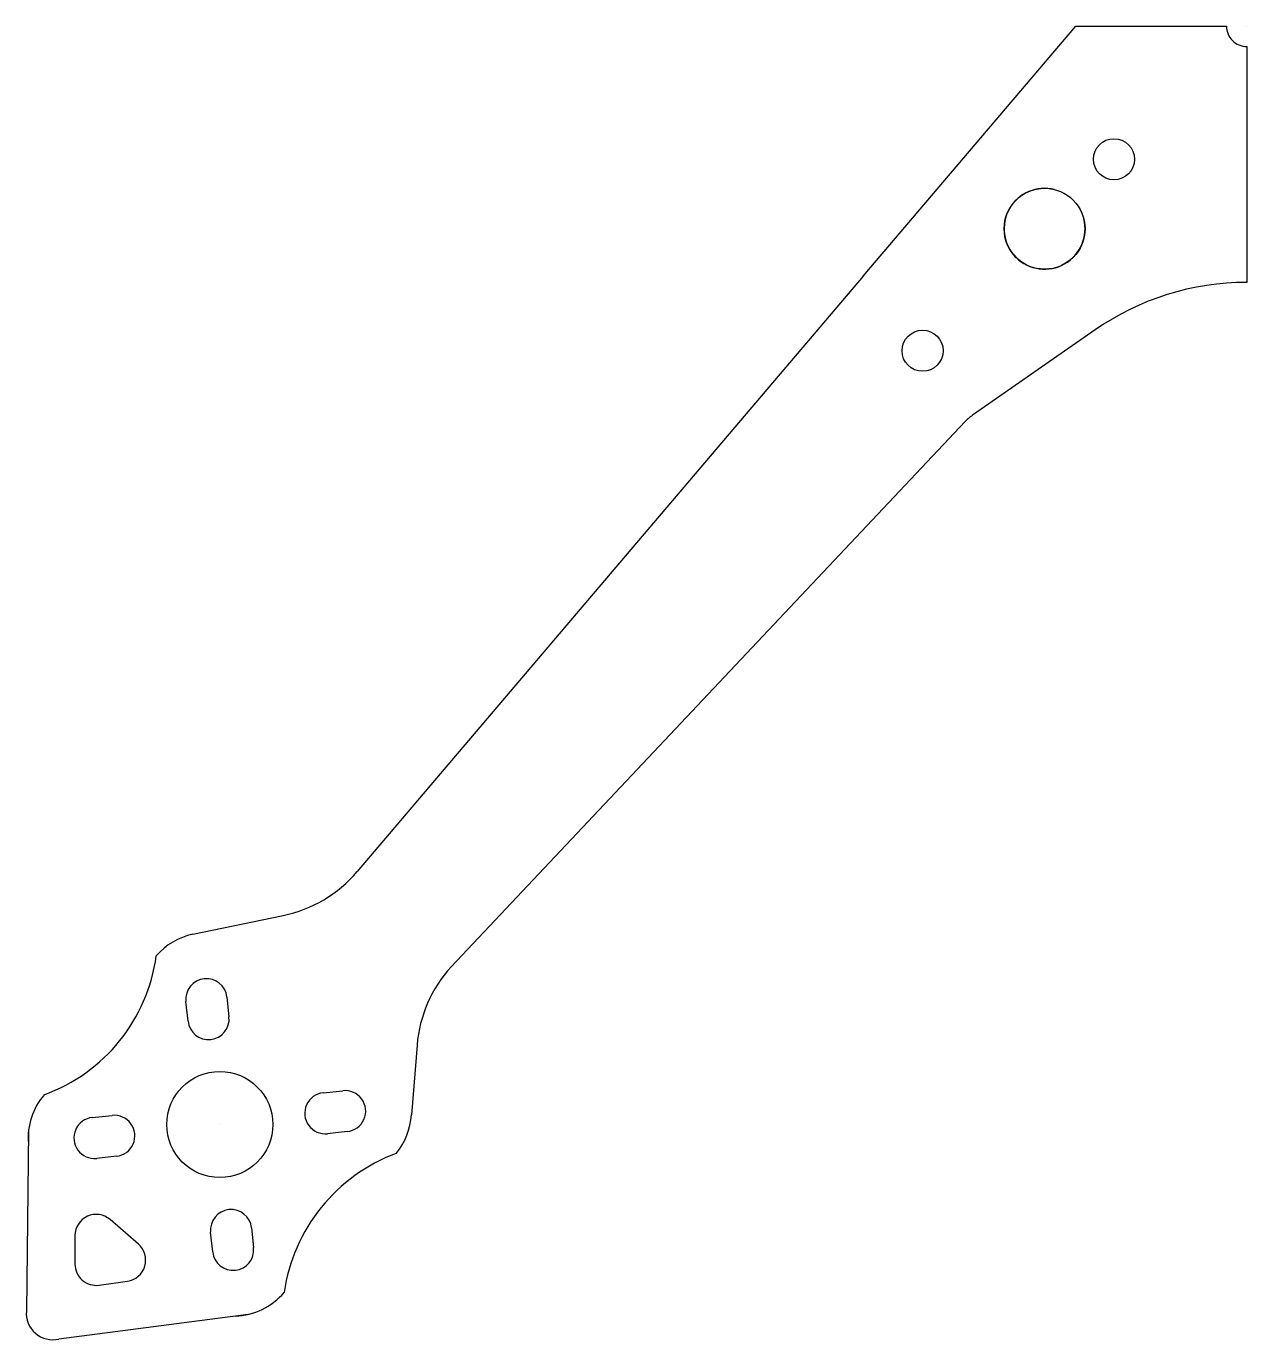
# Model space of a CAD drawing. Header units: millimetres. Extents: x -92 to 0, y -99 to 0.
import ezdxf

# ---------------------------------------------------------------- set-up
doc = ezdxf.new("R2010")
doc.units = ezdxf.units.MM
doc.layers.get('0').update_dxf_attribs({"linetype": 'CONTINUOUS'})

msp = doc.modelspace()

# ---------------------------------------------------------------- linework, layer by layer
for p, q in [((-28.904, -18.841), (-12.87, 0)), ((-12.87, 0), (-1.513, 0)), ((0.012, 0), (0.012, 0.001)), ((0.012, -1.525), (0.012, -19.322)), ((-28.904, -18.841), (-67.046, -63.73)), ((-11.424, -22.895), (-20.581, -29.268)), ((-21.207, -29.807), (-59.97, -70.917)), ((-79.43, -68.464), (-72.624, -67.044)), ((-76.868, -73.194), (-76.708, -74.685)), ((-79.791, -75.015), (-79.95, -73.523)), ((-62.528, -76.812), (-62.96, -82.065)), ((-69.609, -80.413), (-68.118, -80.254)), ((-87.01, -82.273), (-85.519, -82.113)), ((-77.399, -82.805), (-77.399, -82.805)), ((-91.817, -83.285), (-91.981, -96.868)), ((-67.788, -83.336), (-69.28, -83.496)), ((-85.189, -85.196), (-86.681, -85.355)), ((-77.931, -92.415), (-78.09, -90.924)), ((-75.008, -90.595), (-74.849, -92.086)), ((-75.261, -97.122), (-89.536, -98.979))]:
    msp.add_line(p, q)
msp.add_lwpolyline([(-84.366, -94.615, 0.643222), (-83.539, -91.823), (-85.667, -89.974, 0.643222), (-88.317, -91.181), (-88.317, -93.33, 0.455726), (-86.494, -94.914)], format="xyb", close=True)
for centre, radius in [((-9.995, -10.027), 1.55), ((-15.225, -15.266), 3.05), ((-24.421, -24.463), 1.55), ((-77.399, -82.805), 4)]:
    msp.add_circle(centre, radius)
for centre, radius, start, end in [((0.012, 0), 1.525, 179.9915, 270), ((-15.225, -15.266), 3.05, -284.17407, 14.28763), ((0, -39.311), 20, 89.96675, 124.83527), ((-18.296, -32.551), 4, 124.83527, 136.68281), ((-74.666, -57.255), 10, 281.78319, 319.64592), ((-78.409, -73.358), 5, 101.78319, 139.07282), ((-95.074, -68.334), 13.006, 289.92119, 352.27055), ((-52.561, -77.634), 10, 137.8031, 175.28992), ((-78.409, -73.358), 1.55, 6.1, 186.1), ((-78.249, -74.85), 1.55, -173.9, 6.1), ((-86.846, -83.814), 5, 139.41645, 184.69572), ((-69.445, -81.954), 1.55, 96.1, 276.1), ((-67.953, -81.795), 1.55, -83.9, 96.1), ((-85.354, -83.655), 1.55, -83.9, 96.1), ((-67.953, -81.795), 5, 320.44209, 356.90901), ((-86.846, -83.814), 1.55, 96.1, 276.1), ((-59.482, -97.356), 13.209, 110.45451, 171.74177), ((-76.549, -90.759), 1.55, 6.1, 186.1), ((-76.39, -92.251), 1.55, -173.9, 6.1), ((-76.39, -92.251), 5, 271.77705, 320.09603), ((-89.988, -97.03), 2, 175.3427, 283.04529)]:
    msp.add_arc(centre, radius, start, end)

doc.saveas('drawing.dxf')
